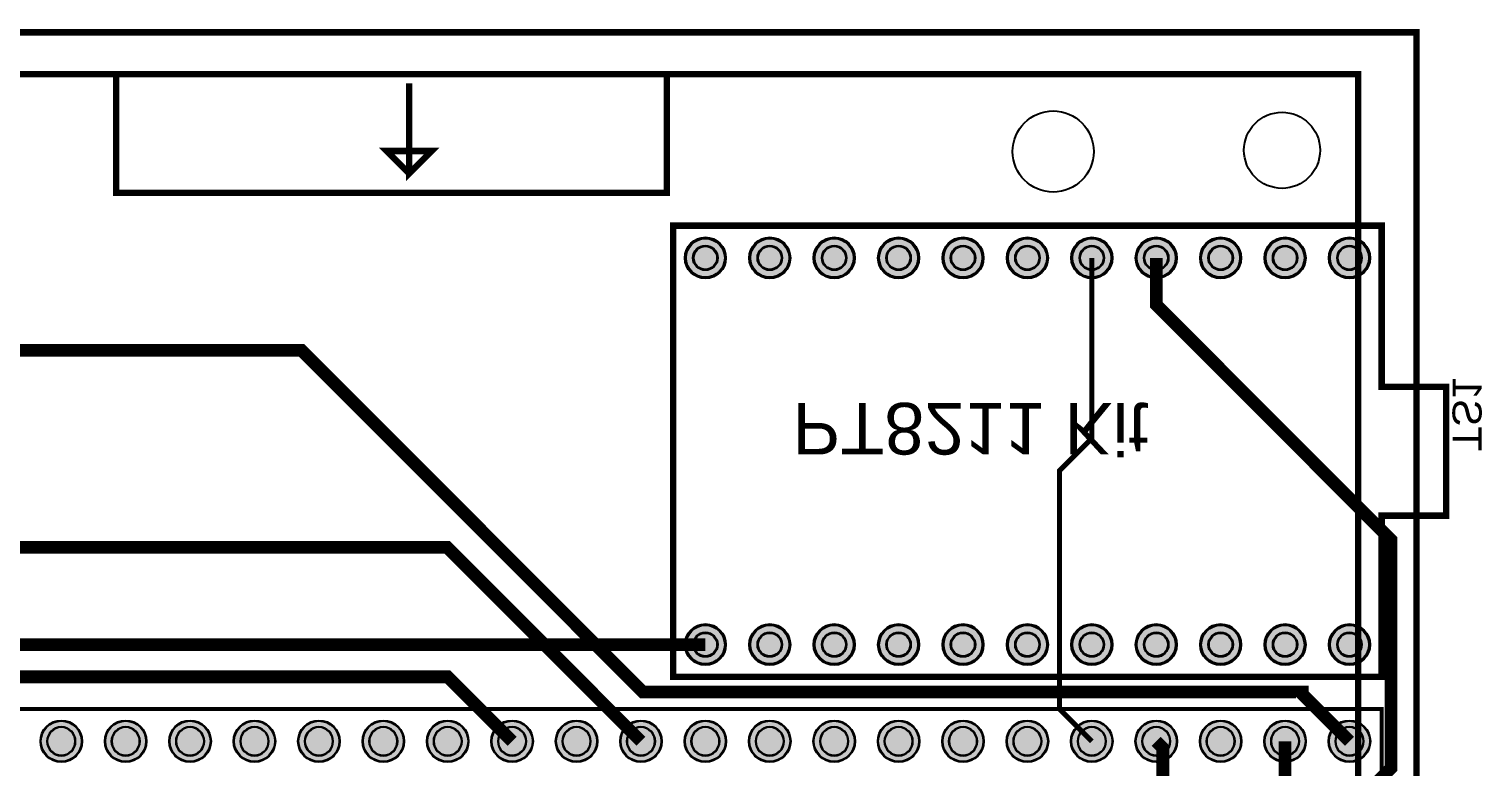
# Model space of a CAD drawing. Header units: millimetres. Extents: x -0.1 to 91.6, y -76.1 to 0.1.
# Drawn here: x 34.3 to 91.6, y -29 to 0.1 of the extents above; entities that cross this region are included whole.
import ezdxf

# ---------------------------------------------------------------- set-up
doc = ezdxf.new("R2010")
doc.units = ezdxf.units.MM
for name, color, linetype, true_color in [('BoardOutLine', 6, 'Continuous', 0xff00ff), ('BottomLayer', 5, 'Continuous', 0x0000ff), ('BottomSilkLayer', 72, 'Continuous', 0x66cc33), ('BottomSolderMaskLayer', 200, 'Continuous', 0xaa00ff), ('Multi-Layer', 9, 'Continuous', 0xc0c0c0), ('TopLayer', 1, 'Continuous', 0xff0000), ('TopSilkLayer', 40, 'Continuous', 0xffcc00), ('TopSolderMaskLayer', 216, 'Continuous', 0x800080)]:
    doc.layers.add(name, color=color, linetype=linetype, true_color=true_color)
doc.styles.get("Standard").update_dxf_attribs({"font": 'arial.ttf'})

msp = doc.modelspace()

# ---------------------------------------------------------------- hatches: boundary and pattern name
at = {"layer": 'BottomSolderMaskLayer'}
for points in [[(60.147, -8.89, 1), (61.773, -8.89, 1)], [(62.687, -8.89, 1), (64.313, -8.89, 1)], [(65.227, -8.89, 1), (66.853, -8.89, 1)], [(67.767, -8.89, 1), (69.393, -8.89, 1)], [(70.307, -8.89, 1), (71.933, -8.89, 1)], [(72.847, -8.89, 1), (74.473, -8.89, 1)], [(75.387, -8.89, 1), (77.013, -8.89, 1)], [(77.927, -8.89, 1), (79.553, -8.89, 1)], [(80.467, -8.89, 1), (82.093, -8.89, 1)], [(83.007, -8.89, 1), (84.633, -8.89, 1)], [(85.547, -8.89, 1), (87.173, -8.89, 1)], [(60.147, -24.13, 1), (61.773, -24.13, 1)], [(62.687, -24.13, 1), (64.313, -24.13, 1)], [(65.227, -24.13, 1), (66.853, -24.13, 1)], [(67.767, -24.13, 1), (69.393, -24.13, 1)], [(70.307, -24.13, 1), (71.933, -24.13, 1)], [(72.847, -24.13, 1), (74.473, -24.13, 1)], [(75.387, -24.13, 1), (77.013, -24.13, 1)], [(77.927, -24.13, 1), (79.553, -24.13, 1)], [(80.467, -24.13, 1), (82.093, -24.13, 1)], [(83.007, -24.13, 1), (84.633, -24.13, 1)], [(85.547, -24.13, 1), (87.173, -24.13, 1)], [(34.735, -27.94, 1), (36.385, -27.94, 1)], [(37.275, -27.94, 1), (38.925, -27.94, 1)], [(39.815, -27.94, 1), (41.465, -27.94, 1)], [(42.355, -27.94, 1), (44.005, -27.94, 1)], [(44.895, -27.94, 1), (46.545, -27.94, 1)], [(47.435, -27.94, 1), (49.085, -27.94, 1)], [(49.975, -27.94, 1), (51.625, -27.94, 1)], [(52.515, -27.94, 1), (54.165, -27.94, 1)], [(55.055, -27.94, 1), (56.705, -27.94, 1)], [(57.594, -27.94, 1), (59.245, -27.94, 1)], [(60.134, -27.94, 1), (61.785, -27.94, 1)], [(62.674, -27.94, 1), (64.325, -27.94, 1)], [(65.215, -27.94, 1), (66.865, -27.94, 1)], [(67.755, -27.94, 1), (69.405, -27.94, 1)], [(70.295, -27.94, 1), (71.945, -27.94, 1)], [(72.835, -27.94, 1), (74.485, -27.94, 1)], [(75.375, -27.94, 1), (77.025, -27.94, 1)], [(77.915, -27.94, 1), (79.565, -27.94, 1)], [(80.455, -27.94, 1), (82.105, -27.94, 1)], [(82.995, -27.94, 1), (84.645, -27.94, 1)], [(85.535, -27.94, 1), (87.185, -27.94, 1)]]:
    msp.add_hatch(color=256, dxfattribs=at).paths.add_polyline_path(points)
at = {"layer": 'Multi-Layer'}
for points in [[(60.198, -8.89, 1), (61.722, -8.89, 1)], [(62.738, -8.89, 1), (64.262, -8.89, 1)], [(65.278, -8.89, 1), (66.802, -8.89, 1)], [(67.818, -8.89, 1), (69.342, -8.89, 1)], [(70.358, -8.89, 1), (71.882, -8.89, 1)], [(72.898, -8.89, 1), (74.422, -8.89, 1)], [(75.438, -8.89, 1), (76.962, -8.89, 1)], [(77.978, -8.89, 1), (79.502, -8.89, 1)], [(80.518, -8.89, 1), (82.042, -8.89, 1)], [(83.058, -8.89, 1), (84.582, -8.89, 1)], [(85.598, -8.89, 1), (87.122, -8.89, 1)], [(60.198, -24.13, 1), (61.722, -24.13, 1)], [(62.738, -24.13, 1), (64.262, -24.13, 1)], [(65.278, -24.13, 1), (66.802, -24.13, 1)], [(67.818, -24.13, 1), (69.342, -24.13, 1)], [(70.358, -24.13, 1), (71.882, -24.13, 1)], [(72.898, -24.13, 1), (74.422, -24.13, 1)], [(75.438, -24.13, 1), (76.962, -24.13, 1)], [(77.978, -24.13, 1), (79.502, -24.13, 1)], [(80.518, -24.13, 1), (82.042, -24.13, 1)], [(83.058, -24.13, 1), (84.582, -24.13, 1)], [(85.598, -24.13, 1), (87.122, -24.13, 1)], [(34.76, -27.94, 1), (36.36, -27.94, 1)], [(37.3, -27.94, 1), (38.9, -27.94, 1)], [(39.84, -27.94, 1), (41.44, -27.94, 1)], [(42.38, -27.94, 1), (43.98, -27.94, 1)], [(44.92, -27.94, 1), (46.52, -27.94, 1)], [(47.46, -27.94, 1), (49.06, -27.94, 1)], [(50, -27.94, 1), (51.6, -27.94, 1)], [(52.54, -27.94, 1), (54.14, -27.94, 1)], [(55.08, -27.94, 1), (56.68, -27.94, 1)], [(57.62, -27.94, 1), (59.22, -27.94, 1)], [(60.16, -27.94, 1), (61.76, -27.94, 1)], [(62.7, -27.94, 1), (64.3, -27.94, 1)], [(65.24, -27.94, 1), (66.84, -27.94, 1)], [(67.78, -27.94, 1), (69.38, -27.94, 1)], [(70.32, -27.94, 1), (71.92, -27.94, 1)], [(72.86, -27.94, 1), (74.46, -27.94, 1)], [(75.4, -27.94, 1), (77, -27.94, 1)], [(77.94, -27.94, 1), (79.54, -27.94, 1)], [(80.48, -27.94, 1), (82.08, -27.94, 1)], [(83.02, -27.94, 1), (84.62, -27.94, 1)], [(85.56, -27.94, 1), (87.16, -27.94, 1)]]:
    msp.add_hatch(color=256, dxfattribs=at).paths.add_polyline_path(points)
at = {"layer": 'TopSolderMaskLayer'}
for points in [[(60.147, -8.89, 1), (61.773, -8.89, 1)], [(62.687, -8.89, 1), (64.313, -8.89, 1)], [(65.227, -8.89, 1), (66.853, -8.89, 1)], [(67.767, -8.89, 1), (69.393, -8.89, 1)], [(70.307, -8.89, 1), (71.933, -8.89, 1)], [(72.847, -8.89, 1), (74.473, -8.89, 1)], [(75.387, -8.89, 1), (77.013, -8.89, 1)], [(77.927, -8.89, 1), (79.553, -8.89, 1)], [(80.467, -8.89, 1), (82.093, -8.89, 1)], [(83.007, -8.89, 1), (84.633, -8.89, 1)], [(85.547, -8.89, 1), (87.173, -8.89, 1)], [(60.147, -24.13, 1), (61.773, -24.13, 1)], [(62.687, -24.13, 1), (64.313, -24.13, 1)], [(65.227, -24.13, 1), (66.853, -24.13, 1)], [(67.767, -24.13, 1), (69.393, -24.13, 1)], [(70.307, -24.13, 1), (71.933, -24.13, 1)], [(72.847, -24.13, 1), (74.473, -24.13, 1)], [(75.387, -24.13, 1), (77.013, -24.13, 1)], [(77.927, -24.13, 1), (79.553, -24.13, 1)], [(80.467, -24.13, 1), (82.093, -24.13, 1)], [(83.007, -24.13, 1), (84.633, -24.13, 1)], [(85.547, -24.13, 1), (87.173, -24.13, 1)], [(34.735, -27.94, 1), (36.385, -27.94, 1)], [(37.275, -27.94, 1), (38.925, -27.94, 1)], [(39.815, -27.94, 1), (41.465, -27.94, 1)], [(42.355, -27.94, 1), (44.005, -27.94, 1)], [(44.895, -27.94, 1), (46.545, -27.94, 1)], [(47.435, -27.94, 1), (49.085, -27.94, 1)], [(49.975, -27.94, 1), (51.625, -27.94, 1)], [(52.515, -27.94, 1), (54.165, -27.94, 1)], [(55.055, -27.94, 1), (56.705, -27.94, 1)], [(57.594, -27.94, 1), (59.245, -27.94, 1)], [(60.134, -27.94, 1), (61.785, -27.94, 1)], [(62.674, -27.94, 1), (64.325, -27.94, 1)], [(65.215, -27.94, 1), (66.865, -27.94, 1)], [(67.755, -27.94, 1), (69.405, -27.94, 1)], [(70.295, -27.94, 1), (71.945, -27.94, 1)], [(72.835, -27.94, 1), (74.485, -27.94, 1)], [(75.375, -27.94, 1), (77.025, -27.94, 1)], [(77.915, -27.94, 1), (79.565, -27.94, 1)], [(80.455, -27.94, 1), (82.105, -27.94, 1)], [(82.995, -27.94, 1), (84.645, -27.94, 1)], [(85.535, -27.94, 1), (87.185, -27.94, 1)]]:
    msp.add_hatch(color=256, dxfattribs=at).paths.add_polyline_path(points)

# ---------------------------------------------------------------- linework, layer by layer
at = {"layer": 'BoardOutLine', "const_width": 0.254}
msp.add_lwpolyline([(0, 0), (89, 0), (89, -76), (0, -76), (0, 0)], close=True, dxfattribs=at)
at = {"layer": 'BottomLayer'}
for points, const_width in [([(76.2, -8.89), (76.2, -16.002), (74.93, -17.272), (74.93, -26.67), (76.2, -27.94)], 0.2), ([(60.96, -24.13), (23.87, -24.13), (21, -27), (21, -33), (23, -35), (52.78, -35), (60.96, -43.18)], 0.5), ([(83.82, -27.94), (83.82, -37.821), (88.001, -41.999), (88.001, -51.001), (87, -51.999), (28.001, -51.999), (22.901, -57.099), (22.901, -57.46)], 0.5)]:
    msp.add_lwpolyline(points, dxfattribs=dict(at, const_width=const_width))
at = {"layer": 'BottomSilkLayer'}
for points, const_width in [([(87.63, -25.4), (59.69, -25.4), (59.69, -7.62), (87.63, -7.62), (87.63, -13.97), (90.17, -13.97), (90.17, -19.05), (87.63, -19.05), (87.63, -25.4)], 0.254), ([(26.67, -44.45), (26.67, -26.67), (87.63, -26.67), (87.63, -44.45), (26.67, -44.45)], 0.15)]:
    msp.add_lwpolyline(points, close=True, dxfattribs=dict(at, const_width=const_width))
at = {"layer": 'BottomSolderMaskLayer'}
for points in [[(35.56, -27.373), (35.56, -27.373), (35.56, -27.373)], [(38.1, -27.373), (38.1, -27.373), (38.1, -27.373)], [(40.64, -27.373), (40.64, -27.373), (40.64, -27.373)], [(43.18, -27.373), (43.18, -27.373), (43.18, -27.373)], [(45.72, -27.373), (45.72, -27.373), (45.72, -27.373)], [(48.26, -27.373), (48.26, -27.373), (48.26, -27.373)], [(50.8, -27.373), (50.8, -27.373), (50.8, -27.373)], [(53.34, -27.373), (53.34, -27.373), (53.34, -27.373)], [(55.88, -27.373), (55.88, -27.373), (55.88, -27.373)], [(58.42, -27.373), (58.42, -27.373), (58.42, -27.373)], [(60.96, -27.373), (60.96, -27.373), (60.96, -27.373)], [(63.5, -27.373), (63.5, -27.373), (63.5, -27.373)], [(66.04, -27.373), (66.04, -27.373), (66.04, -27.373)], [(68.58, -27.373), (68.58, -27.373), (68.58, -27.373)], [(71.12, -27.373), (71.12, -27.373), (71.12, -27.373)], [(73.66, -27.373), (73.66, -27.373), (73.66, -27.373)], [(76.2, -27.373), (76.2, -27.373), (76.2, -27.373)], [(78.74, -27.373), (78.74, -27.373), (78.74, -27.373)], [(81.28, -27.373), (81.28, -27.373), (81.28, -27.373)], [(83.82, -27.373), (83.82, -27.373), (83.82, -27.373)], [(86.36, -27.373), (86.36, -27.373), (86.36, -27.373)], [(35.56, -28.507), (35.56, -28.507), (35.56, -28.507)], [(38.1, -28.507), (38.1, -28.507), (38.1, -28.507)], [(40.64, -28.507), (40.64, -28.507), (40.64, -28.507)], [(43.18, -28.507), (43.18, -28.507), (43.18, -28.507)], [(45.72, -28.507), (45.72, -28.507), (45.72, -28.507)], [(48.26, -28.507), (48.26, -28.507), (48.26, -28.507)], [(50.8, -28.507), (50.8, -28.507), (50.8, -28.507)], [(53.34, -28.507), (53.34, -28.507), (53.34, -28.507)], [(55.88, -28.507), (55.88, -28.507), (55.88, -28.507)], [(58.42, -28.507), (58.42, -28.507), (58.42, -28.507)], [(60.96, -28.507), (60.96, -28.507), (60.96, -28.507)], [(63.5, -28.507), (63.5, -28.507), (63.5, -28.507)], [(66.04, -28.507), (66.04, -28.507), (66.04, -28.507)], [(68.58, -28.507), (68.58, -28.507), (68.58, -28.507)], [(71.12, -28.507), (71.12, -28.507), (71.12, -28.507)], [(73.66, -28.507), (73.66, -28.507), (73.66, -28.507)], [(76.2, -28.507), (76.2, -28.507), (76.2, -28.507)], [(78.74, -28.507), (78.74, -28.507), (78.74, -28.507)], [(81.28, -28.507), (81.28, -28.507), (81.28, -28.507)], [(83.82, -28.507), (83.82, -28.507), (83.82, -28.507)], [(86.36, -28.507), (86.36, -28.507), (86.36, -28.507)]]:
    msp.add_lwpolyline(points, close=True, dxfattribs=at)
for centre, radius in [((60.96, -8.89), 0.813), ((60.96, -8.89), 0.488), ((63.5, -8.89), 0.813), ((63.5, -8.89), 0.488), ((66.04, -8.89), 0.813), ((66.04, -8.89), 0.488), ((68.58, -8.89), 0.813), ((68.58, -8.89), 0.488), ((71.12, -8.89), 0.813), ((71.12, -8.89), 0.488), ((73.66, -8.89), 0.813), ((73.66, -8.89), 0.488), ((76.2, -8.89), 0.813), ((76.2, -8.89), 0.488), ((78.74, -8.89), 0.813), ((78.74, -8.89), 0.488), ((81.28, -8.89), 0.813), ((81.28, -8.89), 0.488), ((83.82, -8.89), 0.813), ((83.82, -8.89), 0.488), ((86.36, -8.89), 0.813), ((86.36, -8.89), 0.488), ((60.96, -24.13), 0.813), ((63.5, -24.13), 0.813), ((66.04, -24.13), 0.813), ((68.58, -24.13), 0.813), ((71.12, -24.13), 0.813), ((73.66, -24.13), 0.813), ((76.2, -24.13), 0.813), ((78.74, -24.13), 0.813), ((81.28, -24.13), 0.813), ((83.82, -24.13), 0.813), ((86.36, -24.13), 0.813), ((60.96, -24.13), 0.488), ((63.5, -24.13), 0.488), ((66.04, -24.13), 0.488), ((68.58, -24.13), 0.488), ((71.12, -24.13), 0.488), ((73.66, -24.13), 0.488), ((76.2, -24.13), 0.488), ((78.74, -24.13), 0.488), ((81.28, -24.13), 0.488), ((83.82, -24.13), 0.488), ((86.36, -24.13), 0.488), ((35.56, -27.94), 0.825), ((38.1, -27.94), 0.825), ((40.64, -27.94), 0.825), ((43.18, -27.94), 0.825), ((45.72, -27.94), 0.825), ((48.26, -27.94), 0.825), ((50.8, -27.94), 0.825), ((53.34, -27.94), 0.825), ((55.88, -27.94), 0.825), ((58.42, -27.94), 0.825), ((60.96, -27.94), 0.825), ((63.5, -27.94), 0.825), ((66.04, -27.94), 0.825), ((68.58, -27.94), 0.825), ((71.12, -27.94), 0.825), ((73.66, -27.94), 0.825), ((76.2, -27.94), 0.825), ((78.74, -27.94), 0.825), ((81.28, -27.94), 0.825), ((83.82, -27.94), 0.825), ((86.36, -27.94), 0.825)]:
    msp.add_circle(centre, radius, dxfattribs=at)
for centre, start, end in [((35.56, -27.94), 90, 270), ((35.56, -27.94), 270, 90), ((38.1, -27.94), 90, 270), ((38.1, -27.94), 270, 90), ((40.64, -27.94), 90, 270), ((40.64, -27.94), 270, 90), ((43.18, -27.94), 90, 270), ((43.18, -27.94), 270, 90), ((45.72, -27.94), 90, 270), ((45.72, -27.94), 270, 90), ((48.26, -27.94), 90, 270), ((48.26, -27.94), 270, 90), ((50.8, -27.94), 90, 270), ((50.8, -27.94), 270, 90), ((53.34, -27.94), 90, 270), ((53.34, -27.94), 270, 90), ((55.88, -27.94), 90, 270), ((55.88, -27.94), 270, 90), ((58.42, -27.94), 90, 270), ((58.42, -27.94), 270, 90), ((60.96, -27.94), 90, 270), ((60.96, -27.94), 270, 90), ((63.5, -27.94), 90, 270), ((63.5, -27.94), 270, 90), ((66.04, -27.94), 90, 270), ((66.04, -27.94), 270, 90), ((68.58, -27.94), 90, 270), ((68.58, -27.94), 270, 90), ((71.12, -27.94), 90, 270), ((71.12, -27.94), 270, 90), ((73.66, -27.94), 90, 270), ((73.66, -27.94), 270, 90), ((76.2, -27.94), 90, 270), ((76.2, -27.94), 270, 90), ((78.74, -27.94), 90, 270), ((78.74, -27.94), 270, 90), ((81.28, -27.94), 90, 270), ((81.28, -27.94), 270, 90), ((83.82, -27.94), 90, 270), ((83.82, -27.94), 270, 90), ((86.36, -27.94), 90, 270), ((86.36, -27.94), 270, 90)]:
    msp.add_arc(centre, 0.567, start, end, dxfattribs=at)
at = {"layer": 'Multi-Layer'}
for points in [[(35.56, -27.39), (35.56, -27.39), (35.56, -27.39)], [(38.1, -27.39), (38.1, -27.39), (38.1, -27.39)], [(40.64, -27.39), (40.64, -27.39), (40.64, -27.39)], [(43.18, -27.39), (43.18, -27.39), (43.18, -27.39)], [(45.72, -27.39), (45.72, -27.39), (45.72, -27.39)], [(48.26, -27.39), (48.26, -27.39), (48.26, -27.39)], [(50.8, -27.39), (50.8, -27.39), (50.8, -27.39)], [(53.34, -27.39), (53.34, -27.39), (53.34, -27.39)], [(55.88, -27.39), (55.88, -27.39), (55.88, -27.39)], [(58.42, -27.39), (58.42, -27.39), (58.42, -27.39)], [(60.96, -27.39), (60.96, -27.39), (60.96, -27.39)], [(63.5, -27.39), (63.5, -27.39), (63.5, -27.39)], [(66.04, -27.39), (66.04, -27.39), (66.04, -27.39)], [(68.58, -27.39), (68.58, -27.39), (68.58, -27.39)], [(71.12, -27.39), (71.12, -27.39), (71.12, -27.39)], [(73.66, -27.39), (73.66, -27.39), (73.66, -27.39)], [(76.2, -27.39), (76.2, -27.39), (76.2, -27.39)], [(78.74, -27.39), (78.74, -27.39), (78.74, -27.39)], [(81.28, -27.39), (81.28, -27.39), (81.28, -27.39)], [(83.82, -27.39), (83.82, -27.39), (83.82, -27.39)], [(86.36, -27.39), (86.36, -27.39), (86.36, -27.39)], [(35.56, -28.49), (35.56, -28.49), (35.56, -28.49)], [(38.1, -28.49), (38.1, -28.49), (38.1, -28.49)], [(40.64, -28.49), (40.64, -28.49), (40.64, -28.49)], [(43.18, -28.49), (43.18, -28.49), (43.18, -28.49)], [(45.72, -28.49), (45.72, -28.49), (45.72, -28.49)], [(48.26, -28.49), (48.26, -28.49), (48.26, -28.49)], [(50.8, -28.49), (50.8, -28.49), (50.8, -28.49)], [(53.34, -28.49), (53.34, -28.49), (53.34, -28.49)], [(55.88, -28.49), (55.88, -28.49), (55.88, -28.49)], [(58.42, -28.49), (58.42, -28.49), (58.42, -28.49)], [(60.96, -28.49), (60.96, -28.49), (60.96, -28.49)], [(63.5, -28.49), (63.5, -28.49), (63.5, -28.49)], [(66.04, -28.49), (66.04, -28.49), (66.04, -28.49)], [(68.58, -28.49), (68.58, -28.49), (68.58, -28.49)], [(71.12, -28.49), (71.12, -28.49), (71.12, -28.49)], [(73.66, -28.49), (73.66, -28.49), (73.66, -28.49)], [(76.2, -28.49), (76.2, -28.49), (76.2, -28.49)], [(78.74, -28.49), (78.74, -28.49), (78.74, -28.49)], [(81.28, -28.49), (81.28, -28.49), (81.28, -28.49)], [(83.82, -28.49), (83.82, -28.49), (83.82, -28.49)], [(86.36, -28.49), (86.36, -28.49), (86.36, -28.49)]]:
    msp.add_lwpolyline(points, close=True, dxfattribs=at)
for centre, radius in [((74.676, -4.699), 1.6), ((83.7, -4.65), 1.5), ((60.96, -8.89), 0.762), ((60.96, -8.89), 0.457), ((63.5, -8.89), 0.762), ((63.5, -8.89), 0.457), ((66.04, -8.89), 0.762), ((66.04, -8.89), 0.457), ((68.58, -8.89), 0.762), ((68.58, -8.89), 0.457), ((71.12, -8.89), 0.762), ((71.12, -8.89), 0.457), ((73.66, -8.89), 0.762), ((73.66, -8.89), 0.457), ((76.2, -8.89), 0.762), ((76.2, -8.89), 0.457), ((78.74, -8.89), 0.762), ((78.74, -8.89), 0.457), ((81.28, -8.89), 0.762), ((81.28, -8.89), 0.457), ((83.82, -8.89), 0.762), ((83.82, -8.89), 0.457), ((86.36, -8.89), 0.762), ((86.36, -8.89), 0.457), ((60.96, -24.13), 0.762), ((63.5, -24.13), 0.762), ((66.04, -24.13), 0.762), ((68.58, -24.13), 0.762), ((71.12, -24.13), 0.762), ((73.66, -24.13), 0.762), ((76.2, -24.13), 0.762), ((78.74, -24.13), 0.762), ((81.28, -24.13), 0.762), ((83.82, -24.13), 0.762), ((86.36, -24.13), 0.762), ((60.96, -24.13), 0.457), ((63.5, -24.13), 0.457), ((66.04, -24.13), 0.457), ((68.58, -24.13), 0.457), ((71.12, -24.13), 0.457), ((73.66, -24.13), 0.457), ((76.2, -24.13), 0.457), ((78.74, -24.13), 0.457), ((81.28, -24.13), 0.457), ((83.82, -24.13), 0.457), ((86.36, -24.13), 0.457), ((35.56, -27.94), 0.8), ((38.1, -27.94), 0.8), ((40.64, -27.94), 0.8), ((43.18, -27.94), 0.8), ((45.72, -27.94), 0.8), ((48.26, -27.94), 0.8), ((50.8, -27.94), 0.8), ((53.34, -27.94), 0.8), ((55.88, -27.94), 0.8), ((58.42, -27.94), 0.8), ((60.96, -27.94), 0.8), ((63.5, -27.94), 0.8), ((66.04, -27.94), 0.8), ((68.58, -27.94), 0.8), ((71.12, -27.94), 0.8), ((73.66, -27.94), 0.8), ((76.2, -27.94), 0.8), ((78.74, -27.94), 0.8), ((81.28, -27.94), 0.8), ((83.82, -27.94), 0.8), ((86.36, -27.94), 0.8)]:
    msp.add_circle(centre, radius, dxfattribs=at)
for centre, start, end in [((35.56, -27.94), 90, 270), ((35.56, -27.94), 270, 90), ((38.1, -27.94), 90, 270), ((38.1, -27.94), 270, 90), ((40.64, -27.94), 90, 270), ((40.64, -27.94), 270, 90), ((43.18, -27.94), 90, 270), ((43.18, -27.94), 270, 90), ((45.72, -27.94), 90, 270), ((45.72, -27.94), 270, 90), ((48.26, -27.94), 90, 270), ((48.26, -27.94), 270, 90), ((50.8, -27.94), 90, 270), ((50.8, -27.94), 270, 90), ((53.34, -27.94), 90, 270), ((53.34, -27.94), 270, 90), ((55.88, -27.94), 90, 270), ((55.88, -27.94), 270, 90), ((58.42, -27.94), 90, 270), ((58.42, -27.94), 270, 90), ((60.96, -27.94), 90, 270), ((60.96, -27.94), 270, 90), ((63.5, -27.94), 90, 270), ((63.5, -27.94), 270, 90), ((66.04, -27.94), 90, 270), ((66.04, -27.94), 270, 90), ((68.58, -27.94), 90, 270), ((68.58, -27.94), 270, 90), ((71.12, -27.94), 90, 270), ((71.12, -27.94), 270, 90), ((73.66, -27.94), 90, 270), ((73.66, -27.94), 270, 90), ((76.2, -27.94), 90, 270), ((76.2, -27.94), 270, 90), ((78.74, -27.94), 90, 270), ((78.74, -27.94), 270, 90), ((81.28, -27.94), 90, 270), ((81.28, -27.94), 270, 90), ((83.82, -27.94), 90, 270), ((83.82, -27.94), 270, 90), ((86.36, -27.94), 90, 270), ((86.36, -27.94), 270, 90)]:
    msp.add_arc(centre, 0.55, start, end, dxfattribs=at)
at = {"layer": 'TopLayer', "const_width": 0.5}
for points in [[(78.74, -8.89), (78.74, -10.74), (88, -20), (88, -29), (86, -31), (80, -31), (79, -30), (79, -28.2), (78.74, -27.94)], [(24.7, -12.53), (45.03, -12.53), (58.5, -26), (84.5, -26), (84.5, -26.08), (86.36, -27.94)], [(3.7, -20.3), (50.78, -20.3), (58.42, -27.94)], [(3.7, -25.38), (30.46, -25.38), (31.75, -26.67), (33.02, -25.4), (50.8, -25.4), (53.34, -27.94)]]:
    msp.add_lwpolyline(points, dxfattribs=at)
at = {"layer": 'TopSilkLayer', "const_width": 0.254}
msp.add_lwpolyline([(1.7, -1.65), (86.7, -1.65), (86.7, -51.65), (1.7, -51.65), (1.7, -1.65)], close=True, dxfattribs=at)
for points in [[(37.723, -1.631), (37.723, -6.33), (59.44, -6.33), (59.44, -1.758)], [(49.28, -2.012), (49.28, -5.568), (50.169, -4.679), (48.391, -4.679), (49.28, -5.568)]]:
    msp.add_lwpolyline(points, dxfattribs=at)
at = {"layer": 'TopSolderMaskLayer'}
for points in [[(35.56, -27.373), (35.56, -27.373), (35.56, -27.373)], [(38.1, -27.373), (38.1, -27.373), (38.1, -27.373)], [(40.64, -27.373), (40.64, -27.373), (40.64, -27.373)], [(43.18, -27.373), (43.18, -27.373), (43.18, -27.373)], [(45.72, -27.373), (45.72, -27.373), (45.72, -27.373)], [(48.26, -27.373), (48.26, -27.373), (48.26, -27.373)], [(50.8, -27.373), (50.8, -27.373), (50.8, -27.373)], [(53.34, -27.373), (53.34, -27.373), (53.34, -27.373)], [(55.88, -27.373), (55.88, -27.373), (55.88, -27.373)], [(58.42, -27.373), (58.42, -27.373), (58.42, -27.373)], [(60.96, -27.373), (60.96, -27.373), (60.96, -27.373)], [(63.5, -27.373), (63.5, -27.373), (63.5, -27.373)], [(66.04, -27.373), (66.04, -27.373), (66.04, -27.373)], [(68.58, -27.373), (68.58, -27.373), (68.58, -27.373)], [(71.12, -27.373), (71.12, -27.373), (71.12, -27.373)], [(73.66, -27.373), (73.66, -27.373), (73.66, -27.373)], [(76.2, -27.373), (76.2, -27.373), (76.2, -27.373)], [(78.74, -27.373), (78.74, -27.373), (78.74, -27.373)], [(81.28, -27.373), (81.28, -27.373), (81.28, -27.373)], [(83.82, -27.373), (83.82, -27.373), (83.82, -27.373)], [(86.36, -27.373), (86.36, -27.373), (86.36, -27.373)], [(35.56, -28.507), (35.56, -28.507), (35.56, -28.507)], [(38.1, -28.507), (38.1, -28.507), (38.1, -28.507)], [(40.64, -28.507), (40.64, -28.507), (40.64, -28.507)], [(43.18, -28.507), (43.18, -28.507), (43.18, -28.507)], [(45.72, -28.507), (45.72, -28.507), (45.72, -28.507)], [(48.26, -28.507), (48.26, -28.507), (48.26, -28.507)], [(50.8, -28.507), (50.8, -28.507), (50.8, -28.507)], [(53.34, -28.507), (53.34, -28.507), (53.34, -28.507)], [(55.88, -28.507), (55.88, -28.507), (55.88, -28.507)], [(58.42, -28.507), (58.42, -28.507), (58.42, -28.507)], [(60.96, -28.507), (60.96, -28.507), (60.96, -28.507)], [(63.5, -28.507), (63.5, -28.507), (63.5, -28.507)], [(66.04, -28.507), (66.04, -28.507), (66.04, -28.507)], [(68.58, -28.507), (68.58, -28.507), (68.58, -28.507)], [(71.12, -28.507), (71.12, -28.507), (71.12, -28.507)], [(73.66, -28.507), (73.66, -28.507), (73.66, -28.507)], [(76.2, -28.507), (76.2, -28.507), (76.2, -28.507)], [(78.74, -28.507), (78.74, -28.507), (78.74, -28.507)], [(81.28, -28.507), (81.28, -28.507), (81.28, -28.507)], [(83.82, -28.507), (83.82, -28.507), (83.82, -28.507)], [(86.36, -28.507), (86.36, -28.507), (86.36, -28.507)]]:
    msp.add_lwpolyline(points, close=True, dxfattribs=at)
for centre, radius in [((60.96, -8.89), 0.813), ((60.96, -8.89), 0.488), ((63.5, -8.89), 0.813), ((63.5, -8.89), 0.488), ((66.04, -8.89), 0.813), ((66.04, -8.89), 0.488), ((68.58, -8.89), 0.813), ((68.58, -8.89), 0.488), ((71.12, -8.89), 0.813), ((71.12, -8.89), 0.488), ((73.66, -8.89), 0.813), ((73.66, -8.89), 0.488), ((76.2, -8.89), 0.813), ((76.2, -8.89), 0.488), ((78.74, -8.89), 0.813), ((78.74, -8.89), 0.488), ((81.28, -8.89), 0.813), ((81.28, -8.89), 0.488), ((83.82, -8.89), 0.813), ((83.82, -8.89), 0.488), ((86.36, -8.89), 0.813), ((86.36, -8.89), 0.488), ((60.96, -24.13), 0.813), ((63.5, -24.13), 0.813), ((66.04, -24.13), 0.813), ((68.58, -24.13), 0.813), ((71.12, -24.13), 0.813), ((73.66, -24.13), 0.813), ((76.2, -24.13), 0.813), ((78.74, -24.13), 0.813), ((81.28, -24.13), 0.813), ((83.82, -24.13), 0.813), ((86.36, -24.13), 0.813), ((60.96, -24.13), 0.488), ((63.5, -24.13), 0.488), ((66.04, -24.13), 0.488), ((68.58, -24.13), 0.488), ((71.12, -24.13), 0.488), ((73.66, -24.13), 0.488), ((76.2, -24.13), 0.488), ((78.74, -24.13), 0.488), ((81.28, -24.13), 0.488), ((83.82, -24.13), 0.488), ((86.36, -24.13), 0.488), ((35.56, -27.94), 0.825), ((38.1, -27.94), 0.825), ((40.64, -27.94), 0.825), ((43.18, -27.94), 0.825), ((45.72, -27.94), 0.825), ((48.26, -27.94), 0.825), ((50.8, -27.94), 0.825), ((53.34, -27.94), 0.825), ((55.88, -27.94), 0.825), ((58.42, -27.94), 0.825), ((60.96, -27.94), 0.825), ((63.5, -27.94), 0.825), ((66.04, -27.94), 0.825), ((68.58, -27.94), 0.825), ((71.12, -27.94), 0.825), ((73.66, -27.94), 0.825), ((76.2, -27.94), 0.825), ((78.74, -27.94), 0.825), ((81.28, -27.94), 0.825), ((83.82, -27.94), 0.825), ((86.36, -27.94), 0.825)]:
    msp.add_circle(centre, radius, dxfattribs=at)
for centre, start, end in [((35.56, -27.94), 90, 270), ((35.56, -27.94), 270, 90), ((38.1, -27.94), 90, 270), ((38.1, -27.94), 270, 90), ((40.64, -27.94), 90, 270), ((40.64, -27.94), 270, 90), ((43.18, -27.94), 90, 270), ((43.18, -27.94), 270, 90), ((45.72, -27.94), 90, 270), ((45.72, -27.94), 270, 90), ((48.26, -27.94), 90, 270), ((48.26, -27.94), 270, 90), ((50.8, -27.94), 90, 270), ((50.8, -27.94), 270, 90), ((53.34, -27.94), 90, 270), ((53.34, -27.94), 270, 90), ((55.88, -27.94), 90, 270), ((55.88, -27.94), 270, 90), ((58.42, -27.94), 90, 270), ((58.42, -27.94), 270, 90), ((60.96, -27.94), 90, 270), ((60.96, -27.94), 270, 90), ((63.5, -27.94), 90, 270), ((63.5, -27.94), 270, 90), ((66.04, -27.94), 90, 270), ((66.04, -27.94), 270, 90), ((68.58, -27.94), 90, 270), ((68.58, -27.94), 270, 90), ((71.12, -27.94), 90, 270), ((71.12, -27.94), 270, 90), ((73.66, -27.94), 90, 270), ((73.66, -27.94), 270, 90), ((76.2, -27.94), 90, 270), ((76.2, -27.94), 270, 90), ((78.74, -27.94), 90, 270), ((78.74, -27.94), 270, 90), ((81.28, -27.94), 90, 270), ((81.28, -27.94), 270, 90), ((83.82, -27.94), 90, 270), ((83.82, -27.94), 270, 90), ((86.36, -27.94), 90, 270), ((86.36, -27.94), 270, 90)]:
    msp.add_arc(centre, 0.567, start, end, dxfattribs=at)

# ---------------------------------------------------------------- texts
at = {"layer": 'BottomSilkLayer', "text_generation_flag": 2}
for s, height, rotation, p in [('TS1', 1.143, 270, (90.424, -16.51)), ('PT8211 Kit', 2.032, 180, (64.389, -14.605))]:
    msp.add_text(s, height=height, rotation=rotation, dxfattribs=at).set_placement(p)

doc.saveas('drawing.dxf')
